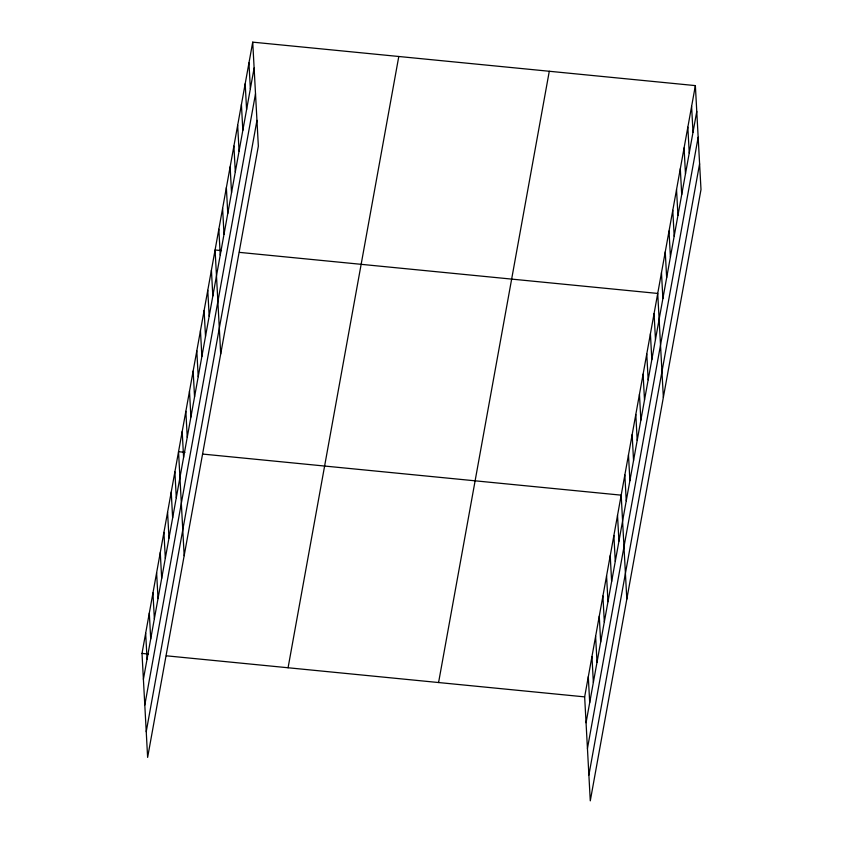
<?xml version="1.0" encoding="UTF-8"?>
<svg xmlns="http://www.w3.org/2000/svg" width="843" height="843" viewBox="0 0 843 843"><rect width="100%" height="100%" fill="white"/><g stroke="black" fill="none" stroke-linecap="round" stroke-linejoin="round"><path stroke-width="1.26" d="M252.721 42.15L258.348 146.124L147.63 757.393L142.003 653.42L252.721 42.15L695.37 85.607L700.997 189.58L590.279 800.85L584.652 696.876L695.37 85.607M143.405 679.279L254.122 68.009M144.796 705.064L255.513 93.784M146.239 731.619L256.957 120.349M288.074 667.761L398.792 56.492M438.581 682.535L549.288 71.265M586.054 722.736L696.771 111.466M587.445 748.51L698.162 137.24M588.888 775.075L699.595 163.805M221.488 250.613L215.081 249.981L220.708 353.955M239.423 252.373L657.719 293.438L663.357 397.411M184.944 452.333L178.537 451.7L184.174 555.674M202.889 454.092L621.186 495.157L626.813 599.131M142.003 653.42L148.41 654.052M166.345 655.812L584.652 696.876M691.597 106.387L692.999 132.246M687.835 127.177L689.237 153.036M684.073 147.957L685.475 173.816M680.312 168.737L681.713 194.596M676.539 189.527L677.941 215.387M672.777 210.307L674.179 236.166M669.015 231.087L670.417 256.946M665.253 251.867L666.655 277.737M661.481 272.658L662.883 298.517M654.073 313.607L655.464 339.476M650.417 333.786L651.818 359.645M646.76 353.955L648.162 379.814M643.104 374.123L644.505 399.982M639.458 394.303L640.859 420.162M635.801 414.471L637.203 440.331M632.145 434.64L633.546 460.499M628.488 454.82L629.89 480.679M624.842 474.988L626.244 500.847M617.529 515.326L618.931 541.195M613.883 535.505L615.274 561.364M610.227 555.674L611.628 581.533M606.57 575.843L607.972 601.702M602.914 596.022L604.315 621.881M599.268 616.191L600.669 642.05M595.611 636.36L597.013 662.219M591.955 656.539L593.356 682.398M588.298 676.708L589.7 702.567M248.959 62.93L250.36 88.789M245.187 83.72L246.588 109.579M241.425 104.5L242.826 130.359M237.663 125.28L239.064 151.139M233.901 146.071L235.302 171.93M230.139 166.851L231.53 192.71M226.367 187.631L227.768 213.49M222.605 208.421L224.006 234.28M218.843 229.201L220.244 255.06M211.424 270.15L212.826 296.019M207.768 290.329L209.169 316.188M204.111 310.498L205.513 336.357M200.465 330.667L201.867 356.526M196.809 350.846L198.21 376.705M193.152 371.015L194.554 396.874M189.496 391.184L190.897 417.043M185.85 411.363L187.251 437.222M182.193 431.532L183.595 457.391M174.891 471.869L176.282 497.739M171.234 492.049L172.636 517.908M167.578 512.217L168.979 538.076M163.921 532.386L165.323 558.256M160.275 552.565L161.677 578.424M156.619 572.734L158.02 598.593M152.962 592.903L154.364 618.762M149.306 613.082L150.707 638.941M145.66 633.251L147.061 659.11"/></g></svg>
